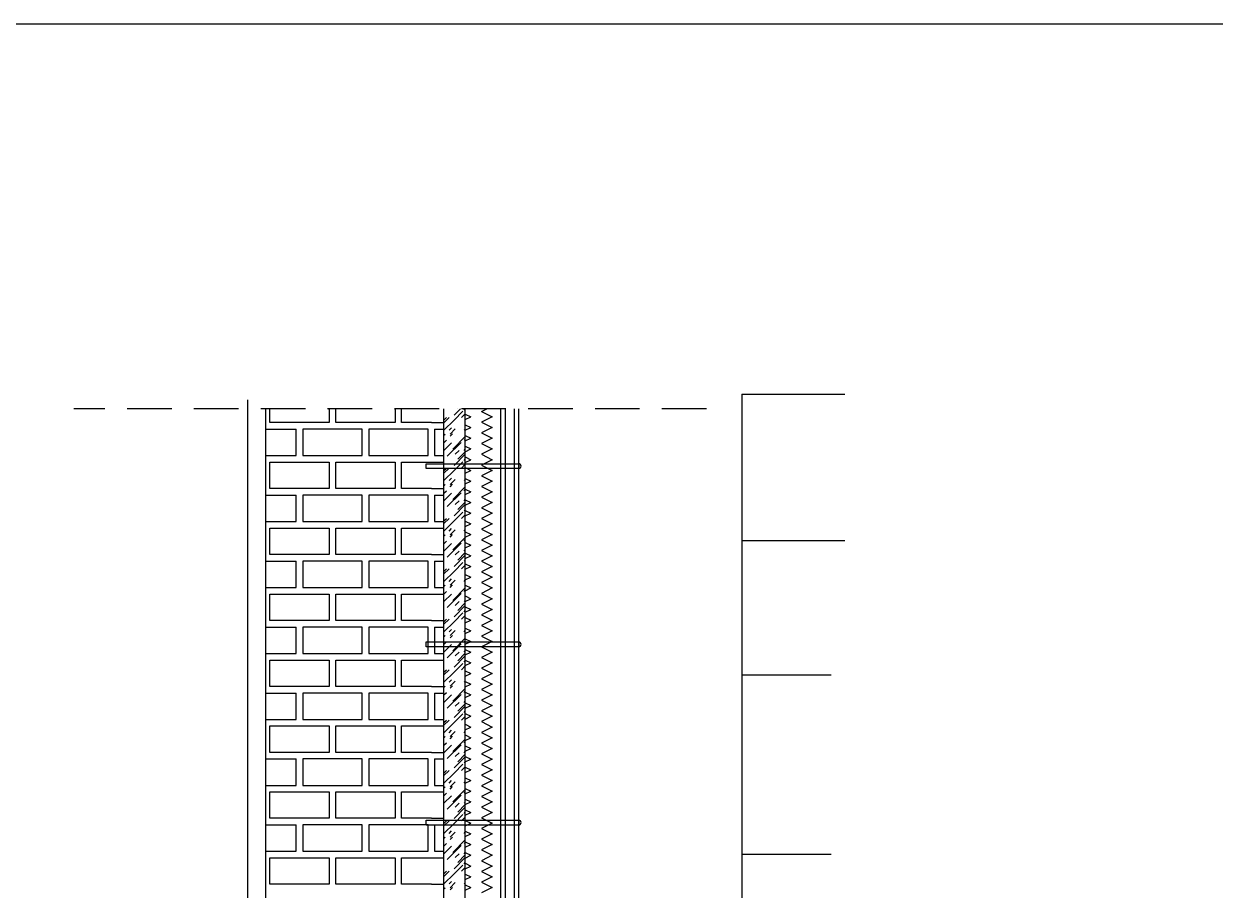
# Model space of a CAD drawing. Header units: metres. Extents: x -220 to 294, y -29 to 18.
# Drawn here: x 262.44 to 269.12, y 13.14 to 18 of the extents above; entities that cross this region are included whole.
import ezdxf

# ---------------------------------------------------------------- set-up
doc = ezdxf.new("R2010")
doc.units = ezdxf.units.M
doc.header["$MEASUREMENT"] = 0
doc.linetypes.add('CENTER2', pattern=[1.125, 0.75, -0.125, 0.125, -0.125])
doc.linetypes.add('DASHED2', pattern=[0.375, 0.25, -0.125])
doc.layers.add('Cizgi', color=7, linetype='Continuous')
doc.layers.add('Standart', color=7, linetype='Continuous')

msp = doc.modelspace()

# ---------------------------------------------------------------- linework, layer by layer
at = {"layer": 'Cizgi', "color": 18, "linetype": 'Continuous', "lineweight": -3}
msp.add_lwpolyline([(245.6149, 18), (293.9891, 18), (293.9891, -12), (245.6149, -12)], dxfattribs=at)
at = {"layer": 'Standart', "color": 38, "linetype": 'Continuous', "lineweight": -3}
for points in [[(266.4667, 15.9223), (267.0433, 15.9223)], [(266.4667, 15.9223), (266.4667, 8.021)], [(263.6949, 12.0733), (263.6949, 15.8908)], [(263.8177, 15.8361), (263.8177, 15.8398)], [(264.1508, 15.8361), (264.1508, 15.8398)], [(264.1877, 15.8361), (264.1877, 15.8398)], [(264.5208, 15.8361), (264.5208, 15.8398)], [(264.5577, 15.8361), (264.5577, 15.8398)], [(263.8177, 15.7621), (263.8177, 15.8361)], [(264.1508, 15.8361), (264.1508, 15.7621)], [(264.1877, 15.7621), (264.1877, 15.8361)], [(264.5208, 15.8361), (264.5208, 15.7621)], [(264.5577, 15.7621), (264.5577, 15.8361)], [(263.7949, 15.7251), (263.9658, 15.7251)], [(263.9843, 15.7621), (263.8177, 15.7621)], [(263.9658, 15.5771), (263.9658, 15.7251)], [(264.1508, 15.7621), (263.9843, 15.7621)], [(264.3358, 15.7251), (264.0027, 15.7251)], [(264.0027, 15.7251), (264.0027, 15.5771)], [(264.3542, 15.7621), (264.1877, 15.7621)], [(264.3358, 15.5771), (264.3358, 15.7251)], [(264.5208, 15.7621), (264.3542, 15.7621)], [(264.7057, 15.7251), (264.3727, 15.7251)], [(264.3727, 15.7251), (264.3727, 15.5771)], [(264.7242, 15.7621), (264.5577, 15.7621)], [(264.7057, 15.5771), (264.7057, 15.7251)], [(264.7242, 15.7621), (264.7949, 15.7621)], [(264.7427, 15.7251), (264.7949, 15.7251)], [(264.7427, 15.7251), (264.7427, 15.5771)], [(263.7949, 15.5771), (263.9658, 15.5771)], [(264.0027, 15.5771), (264.3358, 15.5771)], [(264.3727, 15.5771), (264.7057, 15.5771)], [(264.7427, 15.5771), (264.7949, 15.5771)], [(263.8177, 15.4661), (263.8177, 15.5401)], [(263.8177, 15.5401), (263.9843, 15.5401)], [(263.9843, 15.5401), (264.1508, 15.5401)], [(264.1508, 15.5401), (264.1508, 15.4661)], [(264.1877, 15.4661), (264.1877, 15.5401)], [(264.1877, 15.5401), (264.3542, 15.5401)], [(264.3542, 15.5401), (264.5208, 15.5401)], [(264.5208, 15.5401), (264.5208, 15.4661)], [(264.5577, 15.4661), (264.5577, 15.5401)], [(264.5577, 15.5401), (264.7242, 15.5401)], [(264.7242, 15.5401), (264.7949, 15.5401)], [(263.8177, 15.3921), (263.8177, 15.4661)], [(264.1508, 15.4661), (264.1508, 15.3921)], [(264.1877, 15.3921), (264.1877, 15.4661)], [(264.5208, 15.4661), (264.5208, 15.3921)], [(264.5577, 15.3921), (264.5577, 15.4661)], [(263.9843, 15.3921), (263.8177, 15.3921)], [(264.1508, 15.3921), (263.9843, 15.3921)], [(264.3542, 15.3921), (264.1877, 15.3921)], [(264.5208, 15.3921), (264.3542, 15.3921)], [(264.7242, 15.3921), (264.5577, 15.3921)], [(264.7242, 15.3921), (264.7949, 15.3921)], [(263.7949, 15.3551), (263.9658, 15.3551)], [(263.9658, 15.2071), (263.9658, 15.3551)], [(264.3358, 15.3551), (264.0027, 15.3551)], [(264.0027, 15.3551), (264.0027, 15.2071)], [(264.3358, 15.2071), (264.3358, 15.3551)], [(264.7057, 15.3551), (264.3727, 15.3551)], [(264.3727, 15.3551), (264.3727, 15.2071)], [(264.7057, 15.2071), (264.7057, 15.3551)], [(264.7427, 15.3551), (264.7949, 15.3551)], [(264.7427, 15.3551), (264.7427, 15.2071)], [(263.7949, 15.2071), (263.9658, 15.2071)], [(264.0027, 15.2071), (264.3358, 15.2071)], [(264.3727, 15.2071), (264.7057, 15.2071)], [(264.7427, 15.2071), (264.7949, 15.2071)], [(263.8177, 15.0961), (263.8177, 15.1701)], [(263.8177, 15.1701), (263.9843, 15.1701)], [(263.9843, 15.1701), (264.1508, 15.1701)], [(264.1508, 15.1701), (264.1508, 15.0961)], [(264.1877, 15.0961), (264.1877, 15.1701)], [(264.1877, 15.1701), (264.3542, 15.1701)], [(264.3542, 15.1701), (264.5208, 15.1701)], [(264.5208, 15.1701), (264.5208, 15.0961)], [(264.5577, 15.0961), (264.5577, 15.1701)], [(264.5577, 15.1701), (264.7242, 15.1701)], [(264.7242, 15.1701), (264.7949, 15.1701)], [(263.8177, 15.0221), (263.8177, 15.0961)], [(264.1508, 15.0961), (264.1508, 15.0221)], [(264.1877, 15.0221), (264.1877, 15.0961)], [(264.5208, 15.0961), (264.5208, 15.0221)], [(264.5577, 15.0221), (264.5577, 15.0961)], [(266.4667, 15.1017), (267.0433, 15.1017)], [(263.7949, 14.9851), (263.9658, 14.9851)], [(263.9843, 15.0221), (263.8177, 15.0221)], [(263.9658, 14.8371), (263.9658, 14.9851)], [(264.1508, 15.0221), (263.9843, 15.0221)], [(264.3358, 14.9851), (264.0027, 14.9851)], [(264.0027, 14.9851), (264.0027, 14.8371)], [(264.3542, 15.0221), (264.1877, 15.0221)], [(264.3358, 14.8371), (264.3358, 14.9851)], [(264.5208, 15.0221), (264.3542, 15.0221)], [(264.7057, 14.9851), (264.3727, 14.9851)], [(264.3727, 14.9851), (264.3727, 14.8371)], [(264.7242, 15.0221), (264.5577, 15.0221)], [(264.7057, 14.8371), (264.7057, 14.9851)], [(264.7242, 15.0221), (264.7949, 15.0221)], [(264.7427, 14.9851), (264.7949, 14.9851)], [(264.7427, 14.9851), (264.7427, 14.8371)], [(263.7949, 14.8371), (263.9658, 14.8371)], [(264.0027, 14.8371), (264.3358, 14.8371)], [(264.3727, 14.8371), (264.7057, 14.8371)], [(264.7427, 14.8371), (264.7949, 14.8371)], [(263.8177, 14.7261), (263.8177, 14.8001)], [(263.8177, 14.8001), (263.9843, 14.8001)], [(263.9843, 14.8001), (264.1508, 14.8001)], [(264.1508, 14.8001), (264.1508, 14.7261)], [(264.1877, 14.7261), (264.1877, 14.8001)], [(264.1877, 14.8001), (264.3542, 14.8001)], [(264.3542, 14.8001), (264.5208, 14.8001)], [(264.5208, 14.8001), (264.5208, 14.7261)], [(264.5577, 14.7261), (264.5577, 14.8001)], [(264.5577, 14.8001), (264.7242, 14.8001)], [(264.7242, 14.8001), (264.7949, 14.8001)], [(263.8177, 14.6521), (263.8177, 14.7261)], [(264.1508, 14.7261), (264.1508, 14.6521)], [(264.1877, 14.6521), (264.1877, 14.7261)], [(264.5208, 14.7261), (264.5208, 14.6521)], [(264.5577, 14.6521), (264.5577, 14.7261)], [(263.9843, 14.6521), (263.8177, 14.6521)], [(264.1508, 14.6521), (263.9843, 14.6521)], [(264.3542, 14.6521), (264.1877, 14.6521)], [(264.5208, 14.6521), (264.3542, 14.6521)], [(264.7242, 14.6521), (264.5577, 14.6521)], [(264.7242, 14.6521), (264.7949, 14.6521)], [(263.7949, 14.6151), (263.9658, 14.6151)], [(263.9658, 14.4671), (263.9658, 14.6151)], [(264.3358, 14.6151), (264.0027, 14.6151)], [(264.0027, 14.6151), (264.0027, 14.4671)], [(264.3358, 14.4671), (264.3358, 14.6151)], [(264.7057, 14.6151), (264.3727, 14.6151)], [(264.3727, 14.6151), (264.3727, 14.4671)], [(264.7057, 14.4671), (264.7057, 14.6151)], [(264.7427, 14.6151), (264.7949, 14.6151)], [(264.7427, 14.6151), (264.7427, 14.4671)], [(263.7949, 14.4671), (263.9658, 14.4671)], [(264.0027, 14.4671), (264.3358, 14.4671)], [(264.3727, 14.4671), (264.7057, 14.4671)], [(264.7427, 14.4671), (264.7949, 14.4671)], [(263.8177, 14.3561), (263.8177, 14.4301)], [(263.8177, 14.4301), (263.9843, 14.4301)], [(263.9843, 14.4301), (264.1508, 14.4301)], [(264.1508, 14.4301), (264.1508, 14.3561)], [(264.1877, 14.3561), (264.1877, 14.4301)], [(264.1877, 14.4301), (264.3542, 14.4301)], [(264.3542, 14.4301), (264.5208, 14.4301)], [(264.5208, 14.4301), (264.5208, 14.3561)], [(264.5577, 14.3561), (264.5577, 14.4301)], [(264.5577, 14.4301), (264.7242, 14.4301)], [(264.7242, 14.4301), (264.7949, 14.4301)], [(263.8177, 14.2821), (263.8177, 14.3561)], [(264.1508, 14.3561), (264.1508, 14.2821)], [(264.1877, 14.2821), (264.1877, 14.3561)], [(264.5208, 14.3561), (264.5208, 14.2821)], [(264.5577, 14.2821), (264.5577, 14.3561)], [(266.4667, 14.3463), (266.9667, 14.3463)], [(263.7949, 14.2451), (263.9658, 14.2451)], [(263.9843, 14.2821), (263.8177, 14.2821)], [(263.9658, 14.0971), (263.9658, 14.2451)], [(264.1508, 14.2821), (263.9843, 14.2821)], [(264.3358, 14.2451), (264.0027, 14.2451)], [(264.0027, 14.2451), (264.0027, 14.0971)], [(264.3542, 14.2821), (264.1877, 14.2821)], [(264.3358, 14.0971), (264.3358, 14.2451)], [(264.5208, 14.2821), (264.3542, 14.2821)], [(264.7057, 14.2451), (264.3727, 14.2451)], [(264.3727, 14.2451), (264.3727, 14.0971)], [(264.7242, 14.2821), (264.5577, 14.2821)], [(264.7057, 14.0971), (264.7057, 14.2451)], [(264.7242, 14.2821), (264.7949, 14.2821)], [(264.7427, 14.2451), (264.7949, 14.2451)], [(264.7427, 14.2451), (264.7427, 14.0971)], [(263.7949, 14.0971), (263.9658, 14.0971)], [(263.8177, 13.9861), (263.8177, 14.0601)], [(263.8177, 14.0601), (263.9843, 14.0601)], [(263.9843, 14.0601), (264.1508, 14.0601)], [(264.0027, 14.0971), (264.3358, 14.0971)], [(264.1508, 14.0601), (264.1508, 13.9861)], [(264.1877, 13.9861), (264.1877, 14.0601)], [(264.1877, 14.0601), (264.3542, 14.0601)], [(264.3542, 14.0601), (264.5208, 14.0601)], [(264.3727, 14.0971), (264.7057, 14.0971)], [(264.5208, 14.0601), (264.5208, 13.9861)], [(264.5577, 13.9861), (264.5577, 14.0601)], [(264.5577, 14.0601), (264.7242, 14.0601)], [(264.7242, 14.0601), (264.7949, 14.0601)], [(264.7427, 14.0971), (264.7949, 14.0971)], [(263.8177, 13.9121), (263.8177, 13.9861)], [(264.1508, 13.9861), (264.1508, 13.9121)], [(264.1877, 13.9121), (264.1877, 13.9861)], [(264.5208, 13.9861), (264.5208, 13.9121)], [(264.5577, 13.9121), (264.5577, 13.9861)], [(263.9843, 13.9121), (263.8177, 13.9121)], [(264.1508, 13.9121), (263.9843, 13.9121)], [(264.3542, 13.9121), (264.1877, 13.9121)], [(264.5208, 13.9121), (264.3542, 13.9121)], [(264.7242, 13.9121), (264.5577, 13.9121)], [(264.7242, 13.9121), (264.7949, 13.9121)], [(263.7949, 13.8751), (263.9658, 13.8751)], [(263.9658, 13.7271), (263.9658, 13.8751)], [(264.3358, 13.8751), (264.0027, 13.8751)], [(264.0027, 13.8751), (264.0027, 13.7271)], [(264.3358, 13.7271), (264.3358, 13.8751)], [(264.7057, 13.8751), (264.3727, 13.8751)], [(264.3727, 13.8751), (264.3727, 13.7271)], [(264.7057, 13.7271), (264.7057, 13.8751)], [(264.7427, 13.8751), (264.7949, 13.8751)], [(264.7427, 13.8751), (264.7427, 13.7271)], [(263.7949, 13.7271), (263.9658, 13.7271)], [(264.0027, 13.7271), (264.3358, 13.7271)], [(264.3727, 13.7271), (264.7057, 13.7271)], [(264.7427, 13.7271), (264.7949, 13.7271)], [(263.8177, 13.6161), (263.8177, 13.6901)], [(263.8177, 13.6901), (263.9843, 13.6901)], [(263.9843, 13.6901), (264.1508, 13.6901)], [(264.1508, 13.6901), (264.1508, 13.6161)], [(264.1877, 13.6161), (264.1877, 13.6901)], [(264.1877, 13.6901), (264.3542, 13.6901)], [(264.3542, 13.6901), (264.5208, 13.6901)], [(264.5208, 13.6901), (264.5208, 13.6161)], [(264.5577, 13.6161), (264.5577, 13.6901)], [(264.5577, 13.6901), (264.7242, 13.6901)], [(264.7242, 13.6901), (264.7949, 13.6901)], [(263.8177, 13.5421), (263.8177, 13.6161)], [(264.1508, 13.6161), (264.1508, 13.5421)], [(264.1877, 13.5421), (264.1877, 13.6161)], [(264.5208, 13.6161), (264.5208, 13.5421)], [(264.5577, 13.5421), (264.5577, 13.6161)], [(263.7949, 13.5051), (263.9658, 13.5051)], [(263.9843, 13.5421), (263.8177, 13.5421)], [(263.9658, 13.3571), (263.9658, 13.5051)], [(264.1508, 13.5421), (263.9843, 13.5421)], [(264.3358, 13.5051), (264.0027, 13.5051)], [(264.0027, 13.5051), (264.0027, 13.3571)], [(264.3542, 13.5421), (264.1877, 13.5421)], [(264.3358, 13.3571), (264.3358, 13.5051)], [(264.5208, 13.5421), (264.3542, 13.5421)], [(264.7057, 13.5051), (264.3727, 13.5051)], [(264.3727, 13.5051), (264.3727, 13.3571)], [(264.7242, 13.5421), (264.5577, 13.5421)], [(264.7057, 13.3571), (264.7057, 13.5051)], [(264.7242, 13.5421), (264.7949, 13.5421)], [(264.7427, 13.5051), (264.7949, 13.5051)], [(264.7427, 13.5051), (264.7427, 13.3571)], [(263.7949, 13.3571), (263.9658, 13.3571)], [(263.8177, 13.2461), (263.8177, 13.3201)], [(263.8177, 13.3201), (263.9843, 13.3201)], [(263.9843, 13.3201), (264.1508, 13.3201)], [(264.0027, 13.3571), (264.3358, 13.3571)], [(264.1508, 13.3201), (264.1508, 13.2461)], [(264.1877, 13.2461), (264.1877, 13.3201)], [(264.1877, 13.3201), (264.3542, 13.3201)], [(264.3542, 13.3201), (264.5208, 13.3201)], [(264.3727, 13.3571), (264.7057, 13.3571)], [(264.5208, 13.3201), (264.5208, 13.2461)], [(264.5577, 13.2461), (264.5577, 13.3201)], [(264.5577, 13.3201), (264.7242, 13.3201)], [(264.7242, 13.3201), (264.7949, 13.3201)], [(264.7427, 13.3571), (264.7949, 13.3571)], [(266.4667, 13.3403), (266.9667, 13.3403)], [(263.8177, 13.1721), (263.8177, 13.2461)], [(264.1508, 13.2461), (264.1508, 13.1721)], [(264.1877, 13.1721), (264.1877, 13.2461)], [(264.5208, 13.2461), (264.5208, 13.1721)], [(264.5577, 13.1721), (264.5577, 13.2461)], [(263.9843, 13.1721), (263.8177, 13.1721)], [(264.1508, 13.1721), (263.9843, 13.1721)], [(264.3542, 13.1721), (264.1877, 13.1721)], [(264.5208, 13.1721), (264.3542, 13.1721)], [(264.7242, 13.1721), (264.5577, 13.1721)], [(264.7242, 13.1721), (264.7949, 13.1721)]]:
    msp.add_lwpolyline(points, dxfattribs=at)
at = {"layer": 'Standart', "color": 38, "linetype": 'DASHED2', "lineweight": -3}
msp.add_lwpolyline([(266.2675, 15.8398), (262.7185, 15.8398)], dxfattribs=at)
at = {"layer": 'Standart', "color": 166, "linetype": 'Continuous', "lineweight": -3}
for points in [[(263.7949, 11.7233), (263.7949, 15.8398)], [(264.7949, 11.7233), (264.7949, 15.8398)]]:
    msp.add_lwpolyline(points, dxfattribs=at)
at = {"layer": 'Standart', "color": 241, "linetype": 'Continuous', "lineweight": -3}
for points in [[(264.8516, 15.8045), (264.887, 15.8398)], [(264.8728, 15.8398), (264.8728, 15.8398)], [(264.9082, 15.8328), (264.9149, 15.8395)], [(264.795, 15.762), (264.8233, 15.7903)], [(264.795, 15.7761), (264.8092, 15.7903)], [(264.795, 15.7195), (264.8516, 15.7762)], [(264.8516, 15.7762), (264.9011, 15.8257)], [(264.894, 15.7903), (264.9149, 15.8113)], [(264.795, 15.7478), (264.795, 15.7479)], [(264.8233, 15.7196), (264.8375, 15.7338)], [(264.8304, 15.6984), (264.8587, 15.7267)], [(264.9082, 15.7196), (264.9149, 15.7264)], [(264.795, 15.6913), (264.8021, 15.6984)], [(264.795, 15.6488), (264.8092, 15.6631)], [(264.795, 15.6064), (264.8375, 15.6489)], [(264.8134, 15.574), (264.8912, 15.6517)], [(264.829, 15.6857), (264.8431, 15.6998)], [(264.8445, 15.6136), (264.9149, 15.684)], [(264.9082, 15.6631), (264.9149, 15.6698)], [(264.8516, 15.5216), (264.9149, 15.585)], [(264.8587, 15.5853), (264.8799, 15.6065)], [(264.8728, 15.557), (264.9149, 15.5991)], [(264.9082, 15.6065), (264.9149, 15.6133)], [(264.795, 15.4791), (264.8233, 15.5075)], [(264.795, 15.4933), (264.8092, 15.5075)], [(264.8516, 15.4933), (264.9011, 15.5428)], [(264.894, 15.5075), (264.9149, 15.5284)], [(264.9082, 15.5499), (264.9149, 15.5567)], [(264.795, 15.4367), (264.8516, 15.4933)], [(264.795, 15.465), (264.795, 15.4651)], [(264.8233, 15.4368), (264.8375, 15.4509)], [(264.8304, 15.4156), (264.8587, 15.4438)], [(264.9082, 15.4368), (264.9149, 15.4436)], [(264.795, 15.4084), (264.8021, 15.4156)], [(264.795, 15.366), (264.8092, 15.3802)], [(264.829, 15.4028), (264.8431, 15.417)], [(264.8445, 15.3307), (264.9149, 15.4011)], [(264.9082, 15.3802), (264.9149, 15.387)], [(264.795, 15.3236), (264.8375, 15.3661)], [(264.8134, 15.2911), (264.8912, 15.3689)], [(264.8587, 15.3024), (264.8799, 15.3236)], [(264.8728, 15.2741), (264.9149, 15.3163)], [(264.9082, 15.3236), (264.9149, 15.3304)], [(264.8516, 15.2388), (264.9149, 15.3021)], [(264.8516, 15.2105), (264.9011, 15.26)], [(264.894, 15.2246), (264.9149, 15.2456)], [(264.9082, 15.2671), (264.9149, 15.2739)], [(264.795, 15.1963), (264.8233, 15.2246)], [(264.795, 15.2104), (264.8092, 15.2246)], [(264.795, 15.1538), (264.8516, 15.2105)], [(264.795, 15.1821), (264.795, 15.1822)], [(264.795, 15.1256), (264.8021, 15.1327)], [(264.8233, 15.1539), (264.8375, 15.1681)], [(264.829, 15.12), (264.8431, 15.1341)], [(264.8304, 15.1327), (264.8587, 15.161)], [(264.8445, 15.0479), (264.9149, 15.1183)], [(264.9082, 15.1539), (264.9149, 15.1607)], [(264.795, 15.0831), (264.8092, 15.0974)], [(264.795, 15.0407), (264.8375, 15.0832)], [(264.8134, 15.0083), (264.8912, 15.0861)], [(264.8587, 15.0196), (264.8799, 15.0408)], [(264.9082, 15.0974), (264.9149, 15.1041)], [(264.9082, 15.0408), (264.9149, 15.0476)], [(264.8516, 14.9559), (264.9149, 15.0193)], [(264.8516, 14.9277), (264.9011, 14.9772)], [(264.8728, 14.9913), (264.9149, 15.0334)], [(264.9082, 14.9842), (264.9149, 14.991)], [(264.795, 14.9134), (264.8233, 14.9418)], [(264.795, 14.9276), (264.8092, 14.9418)], [(264.795, 14.871), (264.8516, 14.9277)], [(264.894, 14.9418), (264.9149, 14.9627)], [(264.795, 14.8993), (264.795, 14.8994)], [(264.795, 14.8427), (264.8021, 14.8499)], [(264.8233, 14.8711), (264.8375, 14.8852)], [(264.829, 14.8372), (264.8431, 14.8513)], [(264.8304, 14.8499), (264.8587, 14.8782)], [(264.9082, 14.8711), (264.9149, 14.8779)], [(264.795, 14.8003), (264.8092, 14.8145)], [(264.795, 14.7579), (264.8375, 14.8004)], [(264.8134, 14.7254), (264.8912, 14.8032)], [(264.8445, 14.765), (264.9149, 14.8354)], [(264.9082, 14.8145), (264.9149, 14.8213)], [(264.8516, 14.6731), (264.9149, 14.7365)], [(264.8587, 14.7367), (264.8799, 14.758)], [(264.8728, 14.7085), (264.9149, 14.7506)], [(264.9082, 14.758), (264.9149, 14.7647)], [(264.9082, 14.7014), (264.9149, 14.7082)], [(264.795, 14.6306), (264.8233, 14.659)], [(264.795, 14.6447), (264.8092, 14.659)], [(264.795, 14.5882), (264.8516, 14.6448)], [(264.8516, 14.6448), (264.9011, 14.6943)], [(264.894, 14.659), (264.9149, 14.6799)], [(264.795, 14.6164), (264.795, 14.6165)], [(264.8233, 14.5883), (264.8375, 14.6024)], [(264.8304, 14.567), (264.8587, 14.5953)], [(264.9082, 14.5883), (264.9149, 14.595)], [(264.795, 14.5599), (264.8021, 14.567)], [(264.795, 14.5174), (264.8092, 14.5317)], [(264.795, 14.475), (264.8375, 14.5175)], [(264.8134, 14.4426), (264.8912, 14.5204)], [(264.829, 14.5543), (264.8431, 14.5685)], [(264.8445, 14.4822), (264.9149, 14.5526)], [(264.9082, 14.5317), (264.9149, 14.5385)], [(264.8516, 14.3903), (264.9149, 14.4536)], [(264.8587, 14.4539), (264.8799, 14.4751)], [(264.8728, 14.4256), (264.9149, 14.4678)], [(264.9082, 14.4751), (264.9149, 14.4819)], [(264.795, 14.3477), (264.8233, 14.3761)], [(264.795, 14.3619), (264.8092, 14.3761)], [(264.8516, 14.362), (264.9011, 14.4115)], [(264.894, 14.3761), (264.9149, 14.397)], [(264.9082, 14.4185), (264.9149, 14.4253)], [(264.795, 14.3053), (264.8516, 14.362)], [(264.795, 14.3336), (264.795, 14.3337)], [(264.8233, 14.3054), (264.8375, 14.3195)], [(264.8304, 14.2842), (264.8587, 14.3125)], [(264.9082, 14.3054), (264.9149, 14.3122)], [(264.795, 14.277), (264.8021, 14.2842)], [(264.795, 14.2346), (264.8092, 14.2488)], [(264.8134, 14.1597), (264.8912, 14.2375)], [(264.829, 14.2715), (264.8431, 14.2856)], [(264.8445, 14.1993), (264.9149, 14.2698)], [(264.9082, 14.2488), (264.9149, 14.2556)], [(264.795, 14.1922), (264.8375, 14.2347)], [(264.8516, 14.1074), (264.9149, 14.1708)], [(264.8587, 14.1711), (264.8799, 14.1923)], [(264.8728, 14.1428), (264.9149, 14.1849)], [(264.9082, 14.1923), (264.9149, 14.1991)], [(264.8516, 14.0791), (264.9011, 14.1286)], [(264.894, 14.0933), (264.9149, 14.1142)], [(264.9082, 14.1357), (264.9149, 14.1425)], [(264.795, 14.0649), (264.8233, 14.0933)], [(264.795, 14.079), (264.8092, 14.0933)], [(264.795, 14.0225), (264.8516, 14.0791)], [(264.795, 14.0508), (264.795, 14.0508)], [(264.8233, 14.0226), (264.8375, 14.0367)], [(264.795, 13.9942), (264.8021, 14.0014)], [(264.829, 13.9886), (264.8431, 14.0028)], [(264.8304, 14.0014), (264.8587, 14.0296)], [(264.8445, 13.9165), (264.9149, 13.9869)], [(264.9082, 14.0226), (264.9149, 14.0293)], [(264.9082, 13.966), (264.9149, 13.9728)], [(264.795, 13.9518), (264.8092, 13.966)], [(264.795, 13.9093), (264.8375, 13.9519)], [(264.8134, 13.8769), (264.8912, 13.9547)], [(264.8587, 13.8882), (264.8799, 13.9094)], [(264.8728, 13.8599), (264.9149, 13.9021)], [(264.9082, 13.9094), (264.9149, 13.9162)], [(264.8516, 13.8246), (264.9149, 13.8879)], [(264.8516, 13.7963), (264.9011, 13.8458)], [(264.9082, 13.8529), (264.9149, 13.8596)], [(264.795, 13.782), (264.8233, 13.8104)], [(264.795, 13.7962), (264.8092, 13.8104)], [(264.795, 13.7396), (264.8516, 13.7963)], [(264.795, 13.7679), (264.795, 13.768)], [(264.894, 13.8104), (264.9149, 13.8314)], [(264.795, 13.7113), (264.8021, 13.7185)], [(264.8233, 13.7397), (264.8375, 13.7539)], [(264.829, 13.7058), (264.8431, 13.7199)], [(264.8304, 13.7185), (264.8587, 13.7468)], [(264.8445, 13.6337), (264.9149, 13.7041)], [(264.9082, 13.7397), (264.9149, 13.7465)], [(264.795, 13.6689), (264.8092, 13.6832)], [(264.795, 13.6265), (264.8375, 13.669)], [(264.8134, 13.5941), (264.8912, 13.6718)], [(264.9082, 13.6832), (264.9149, 13.6899)], [(264.8516, 13.5417), (264.9149, 13.6051)], [(264.8587, 13.6054), (264.8799, 13.6266)], [(264.8728, 13.5771), (264.9149, 13.6192)], [(264.9082, 13.6266), (264.9149, 13.6334)], [(264.9082, 13.57), (264.9149, 13.5768)], [(264.795, 13.4992), (264.8233, 13.5276)], [(264.795, 13.5133), (264.8092, 13.5276)], [(264.795, 13.4568), (264.8516, 13.5134)], [(264.8516, 13.5134), (264.9011, 13.5629)], [(264.894, 13.5276), (264.9149, 13.5485)], [(264.795, 13.4851), (264.795, 13.4852)], [(264.795, 13.4285), (264.8021, 13.4357)], [(264.8233, 13.4569), (264.8375, 13.471)], [(264.829, 13.4229), (264.8431, 13.4371)], [(264.8304, 13.4357), (264.8587, 13.464)], [(264.9082, 13.4569), (264.9149, 13.4637)], [(264.7949, 13.3436), (264.8375, 13.3862)], [(264.795, 13.3861), (264.8092, 13.4003)], [(264.8134, 13.3112), (264.8912, 13.389)], [(264.8445, 13.3508), (264.9149, 13.4212)], [(264.9082, 13.4003), (264.9149, 13.4071)], [(264.8516, 13.2589), (264.9149, 13.3222)], [(264.8587, 13.3225), (264.8799, 13.3437)], [(264.8728, 13.2942), (264.9149, 13.3364)], [(264.9082, 13.3437), (264.9149, 13.3505)], [(264.7949, 13.2164), (264.8233, 13.2447)], [(264.7949, 13.2305), (264.8092, 13.2447)], [(264.8516, 13.2306), (264.9011, 13.2801)], [(264.894, 13.2447), (264.9149, 13.2657)], [(264.9082, 13.2872), (264.9149, 13.294)], [(264.7949, 13.1739), (264.8516, 13.2306)], [(264.7949, 13.2022), (264.795, 13.2023)], [(264.8233, 13.174), (264.8375, 13.1882)], [(264.8304, 13.1528), (264.8587, 13.1811)], [(264.9082, 13.174), (264.9149, 13.1808)], [(264.7949, 13.1456), (264.8021, 13.1528)], [(264.829, 13.1401), (264.8431, 13.1542)]]:
    msp.add_lwpolyline(points, dxfattribs=at)
at = {"layer": 'Standart', "color": 4, "linetype": 'Continuous', "lineweight": -3}
for points in [[(264.9149, 15.8393), (264.916, 15.8398)], [(265.0052, 15.8244), (265.036, 15.8398)], [(264.9149, 15.8096), (264.9452, 15.7944)], [(264.9149, 15.7793), (264.9452, 15.7944)], [(265.0052, 15.8244), (265.0652, 15.7944)], [(265.0652, 15.7944), (265.0052, 15.7644)], [(264.9149, 15.7496), (264.9452, 15.7344)], [(264.9149, 15.7193), (264.9452, 15.7344)], [(265.0052, 15.7644), (265.0652, 15.7344)], [(265.0652, 15.7344), (265.0052, 15.7044)], [(264.9149, 15.6896), (264.9452, 15.6744)], [(264.9149, 15.6593), (264.9452, 15.6744)], [(265.0052, 15.7044), (265.0652, 15.6744)], [(265.0652, 15.6744), (265.0052, 15.6444)], [(265.0052, 15.6444), (265.0652, 15.6144)], [(264.9149, 15.6296), (264.9452, 15.6144)], [(264.9149, 15.5993), (264.9452, 15.6144)], [(265.0652, 15.6144), (265.0052, 15.5844)], [(265.0052, 15.5844), (265.0652, 15.5544)], [(264.9149, 15.5696), (264.9452, 15.5544)], [(264.9149, 15.5393), (264.9452, 15.5544)], [(264.9149, 15.5096), (264.9452, 15.4944)], [(265.0652, 15.5544), (265.0052, 15.5244)], [(265.0052, 15.5244), (265.0652, 15.4944)], [(264.9149, 15.4793), (264.9452, 15.4944)], [(264.9149, 15.4496), (264.9452, 15.4344)], [(265.0652, 15.4944), (265.0052, 15.4644)], [(265.0052, 15.4644), (265.0652, 15.4344)], [(264.9149, 15.4193), (264.9452, 15.4344)], [(264.9149, 15.3896), (264.9452, 15.3744)], [(264.9149, 15.3593), (264.9452, 15.3744)], [(265.0652, 15.4344), (265.0052, 15.4044)], [(265.0052, 15.4044), (265.0652, 15.3744)], [(265.0652, 15.3744), (265.0052, 15.3444)], [(264.9149, 15.3296), (264.9452, 15.3144)], [(264.9149, 15.2993), (264.9452, 15.3144)], [(265.0052, 15.3444), (265.0652, 15.3144)], [(265.0652, 15.3144), (265.0052, 15.2844)], [(264.9149, 15.2696), (264.9452, 15.2544)], [(264.9149, 15.2393), (264.9452, 15.2544)], [(265.0052, 15.2844), (265.0652, 15.2544)], [(265.0652, 15.2544), (265.0052, 15.2244)], [(264.9149, 15.2096), (264.9452, 15.1944)], [(264.9149, 15.1793), (264.9452, 15.1944)], [(265.0052, 15.2244), (265.0652, 15.1944)], [(265.0652, 15.1944), (265.0052, 15.1644)], [(264.9149, 15.1496), (264.9452, 15.1344)], [(264.9149, 15.1193), (264.9452, 15.1344)], [(265.0052, 15.1644), (265.0652, 15.1344)], [(265.0652, 15.1344), (265.0052, 15.1044)], [(265.0052, 15.1044), (265.0652, 15.0744)], [(264.9149, 15.0896), (264.9452, 15.0744)], [(264.9149, 15.0593), (264.9452, 15.0744)], [(265.0652, 15.0744), (265.0052, 15.0444)], [(265.0052, 15.0444), (265.0652, 15.0144)], [(264.9149, 15.0296), (264.9452, 15.0144)], [(264.9149, 14.9993), (264.9452, 15.0144)], [(265.0652, 15.0144), (265.0052, 14.9844)], [(265.0052, 14.9844), (265.0652, 14.9544)], [(264.9149, 14.9696), (264.9452, 14.9544)], [(264.9149, 14.9393), (264.9452, 14.9544)], [(264.9149, 14.9096), (264.9452, 14.8944)], [(265.0652, 14.9544), (265.0052, 14.9244)], [(265.0052, 14.9244), (265.0652, 14.8944)], [(264.9149, 14.8793), (264.9452, 14.8944)], [(264.9149, 14.8496), (264.9452, 14.8344)], [(265.0652, 14.8944), (265.0052, 14.8644)], [(265.0052, 14.8644), (265.0652, 14.8344)], [(264.9149, 14.8193), (264.9452, 14.8344)], [(264.9149, 14.7896), (264.9452, 14.7744)], [(264.9149, 14.7593), (264.9452, 14.7744)], [(265.0652, 14.8344), (265.0052, 14.8044)], [(265.0052, 14.8044), (265.0652, 14.7744)], [(265.0652, 14.7744), (265.0052, 14.7444)], [(264.9149, 14.7296), (264.9452, 14.7144)], [(264.9149, 14.6993), (264.9452, 14.7144)], [(265.0052, 14.7444), (265.0652, 14.7144)], [(265.0652, 14.7144), (265.0052, 14.6844)], [(264.9149, 14.6696), (264.9452, 14.6544)], [(264.9149, 14.6393), (264.9452, 14.6544)], [(265.0052, 14.6844), (265.0652, 14.6544)], [(265.0652, 14.6544), (265.0052, 14.6244)], [(264.9149, 14.6096), (264.9452, 14.5944)], [(264.9149, 14.5793), (264.9452, 14.5944)], [(265.0052, 14.6244), (265.0652, 14.5944)], [(265.0652, 14.5944), (265.0052, 14.5644)], [(264.9149, 14.5496), (264.9452, 14.5344)], [(264.9149, 14.5193), (264.9452, 14.5344)], [(265.0052, 14.5644), (265.0652, 14.5344)], [(265.0652, 14.5344), (265.0052, 14.5044)], [(265.0052, 14.5044), (265.0652, 14.4744)], [(264.9149, 14.4896), (264.9452, 14.4744)], [(264.9149, 14.4593), (264.9452, 14.4744)], [(265.0652, 14.4744), (265.0052, 14.4444)], [(265.0052, 14.4444), (265.0652, 14.4144)], [(264.9149, 14.4296), (264.9452, 14.4144)], [(264.9149, 14.3993), (264.9452, 14.4144)], [(264.9149, 14.3696), (264.9452, 14.3544)], [(265.0652, 14.4144), (265.0052, 14.3844)], [(265.0052, 14.3844), (265.0652, 14.3544)], [(264.9149, 14.3393), (264.9452, 14.3544)], [(264.9149, 14.3096), (264.9452, 14.2944)], [(265.0652, 14.3544), (265.0052, 14.3244)], [(265.0052, 14.3244), (265.0652, 14.2944)], [(264.9149, 14.2793), (264.9452, 14.2944)], [(264.9149, 14.2496), (264.9452, 14.2344)], [(265.0652, 14.2944), (265.0052, 14.2644)], [(265.0052, 14.2644), (265.0652, 14.2344)], [(264.9149, 14.2193), (264.9452, 14.2344)], [(264.9149, 14.1896), (264.9452, 14.1744)], [(264.9149, 14.1593), (264.9452, 14.1744)], [(265.0652, 14.2344), (265.0052, 14.2044)], [(265.0052, 14.2044), (265.0652, 14.1744)], [(265.0652, 14.1744), (265.0052, 14.1444)], [(264.9149, 14.1296), (264.9452, 14.1144)], [(264.9149, 14.0993), (264.9452, 14.1144)], [(265.0052, 14.1444), (265.0652, 14.1144)], [(265.0652, 14.1144), (265.0052, 14.0844)], [(264.9149, 14.0696), (264.9452, 14.0544)], [(264.9149, 14.0393), (264.9452, 14.0544)], [(265.0052, 14.0844), (265.0652, 14.0544)], [(265.0652, 14.0544), (265.0052, 14.0244)], [(264.9149, 14.0096), (264.9452, 13.9944)], [(264.9149, 13.9793), (264.9452, 13.9944)], [(265.0052, 14.0244), (265.0652, 13.9944)], [(265.0652, 13.9944), (265.0052, 13.9644)], [(264.9149, 13.9496), (264.9452, 13.9344)], [(264.9149, 13.9193), (264.9452, 13.9344)], [(265.0052, 13.9644), (265.0652, 13.9344)], [(265.0652, 13.9344), (265.0052, 13.9044)], [(265.0052, 13.9044), (265.0652, 13.8744)], [(264.9149, 13.8896), (264.9452, 13.8744)], [(264.9149, 13.8593), (264.9452, 13.8744)], [(265.0652, 13.8744), (265.0052, 13.8444)], [(265.0052, 13.8444), (265.0652, 13.8144)], [(264.9149, 13.8296), (264.9452, 13.8144)], [(264.9149, 13.7993), (264.9452, 13.8144)], [(264.9149, 13.7696), (264.9452, 13.7544)], [(265.0652, 13.8144), (265.0052, 13.7844)], [(265.0052, 13.7844), (265.0652, 13.7544)], [(264.9149, 13.7393), (264.9452, 13.7544)], [(264.9149, 13.7096), (264.9452, 13.6944)], [(265.0652, 13.7544), (265.0052, 13.7244)], [(265.0052, 13.7244), (265.0652, 13.6944)], [(264.9149, 13.6793), (264.9452, 13.6944)], [(264.9149, 13.6496), (264.9452, 13.6344)], [(264.9149, 13.6193), (264.9452, 13.6344)], [(265.0652, 13.6944), (265.0052, 13.6644)], [(265.0052, 13.6644), (265.0652, 13.6344)], [(265.0652, 13.6344), (265.0052, 13.6044)], [(264.9149, 13.5896), (264.9452, 13.5744)], [(264.9149, 13.5593), (264.9452, 13.5744)], [(265.0052, 13.6044), (265.0652, 13.5744)], [(265.0652, 13.5744), (265.0052, 13.5444)], [(264.9149, 13.5296), (264.9452, 13.5144)], [(264.9149, 13.4993), (264.9452, 13.5144)], [(265.0052, 13.5444), (265.0652, 13.5144)], [(265.0652, 13.5144), (265.0052, 13.4844)], [(264.9149, 13.4696), (264.9452, 13.4544)], [(264.9149, 13.4393), (264.9452, 13.4544)], [(265.0052, 13.4844), (265.0652, 13.4544)], [(265.0652, 13.4544), (265.0052, 13.4244)], [(264.9149, 13.4096), (264.9452, 13.3944)], [(264.9149, 13.3793), (264.9452, 13.3944)], [(265.0052, 13.4244), (265.0652, 13.3944)], [(265.0652, 13.3944), (265.0052, 13.3644)], [(264.9149, 13.3496), (264.9452, 13.3344)], [(264.9149, 13.3193), (264.9452, 13.3344)], [(265.0052, 13.3644), (265.0652, 13.3344)], [(265.0652, 13.3344), (265.0052, 13.3044)], [(265.0052, 13.3044), (265.0652, 13.2744)], [(264.9149, 13.2896), (264.9452, 13.2744)], [(264.9149, 13.2593), (264.9452, 13.2744)], [(265.0652, 13.2744), (265.0052, 13.2444)], [(265.0052, 13.2444), (265.0652, 13.2144)], [(264.9149, 13.2296), (264.9452, 13.2144)], [(264.9149, 13.1993), (264.9452, 13.2144)], [(264.9149, 13.1696), (264.9452, 13.1544)], [(265.0652, 13.2144), (265.0052, 13.1844)], [(265.0052, 13.1844), (265.0652, 13.1544)], [(264.9149, 13.1393), (264.9452, 13.1544)], [(265.0652, 13.1544), (265.0052, 13.1244)]]:
    msp.add_lwpolyline(points, dxfattribs=at)
at = {"layer": 'Standart', "color": 47, "linetype": 'Continuous', "lineweight": -3}
for points in [[(264.9149, 8.7539), (264.9149, 15.8398)], [(265.1149, 8.7539), (265.1149, 15.8398)], [(265.1399, 8.7539), (265.1399, 15.8398)], [(265.1899, 8.7539), (265.1899, 15.8398)], [(265.2149, 8.7539), (265.2149, 15.8398)]]:
    msp.add_lwpolyline(points, dxfattribs=at)
at = {"layer": 'Standart', "color": 19, "linetype": 'CENTER2', "lineweight": -3}
for points in [[(264.6952, 15.5318), (265.2149, 15.5318)], [(264.6952, 15.5043), (264.6952, 15.5318)], [(265.2149, 15.5318), (265.2149, 15.5043)], [(265.2149, 15.5043), (264.6952, 15.5043)], [(264.6952, 14.5318), (265.2149, 14.5318)], [(264.6952, 14.5043), (264.6952, 14.5318)], [(265.2149, 14.5043), (264.6952, 14.5043)], [(265.2149, 14.5318), (265.2149, 14.5043)], [(264.6952, 13.5318), (265.2149, 13.5318)], [(264.6952, 13.5043), (264.6952, 13.5318)], [(265.2149, 13.5043), (264.6952, 13.5043)], [(265.2149, 13.5318), (265.2149, 13.5043)]]:
    msp.add_lwpolyline(points, dxfattribs=at)
at = {"layer": 'Standart', "color": 19, "linetype": 'Continuous', "lineweight": -3}
for centre in [(265.2149, 15.5181), (265.2149, 14.5181), (265.2149, 13.5181)]:
    msp.add_arc(centre, 0.0133, 270, 90, dxfattribs=at)

doc.saveas('drawing.dxf')
